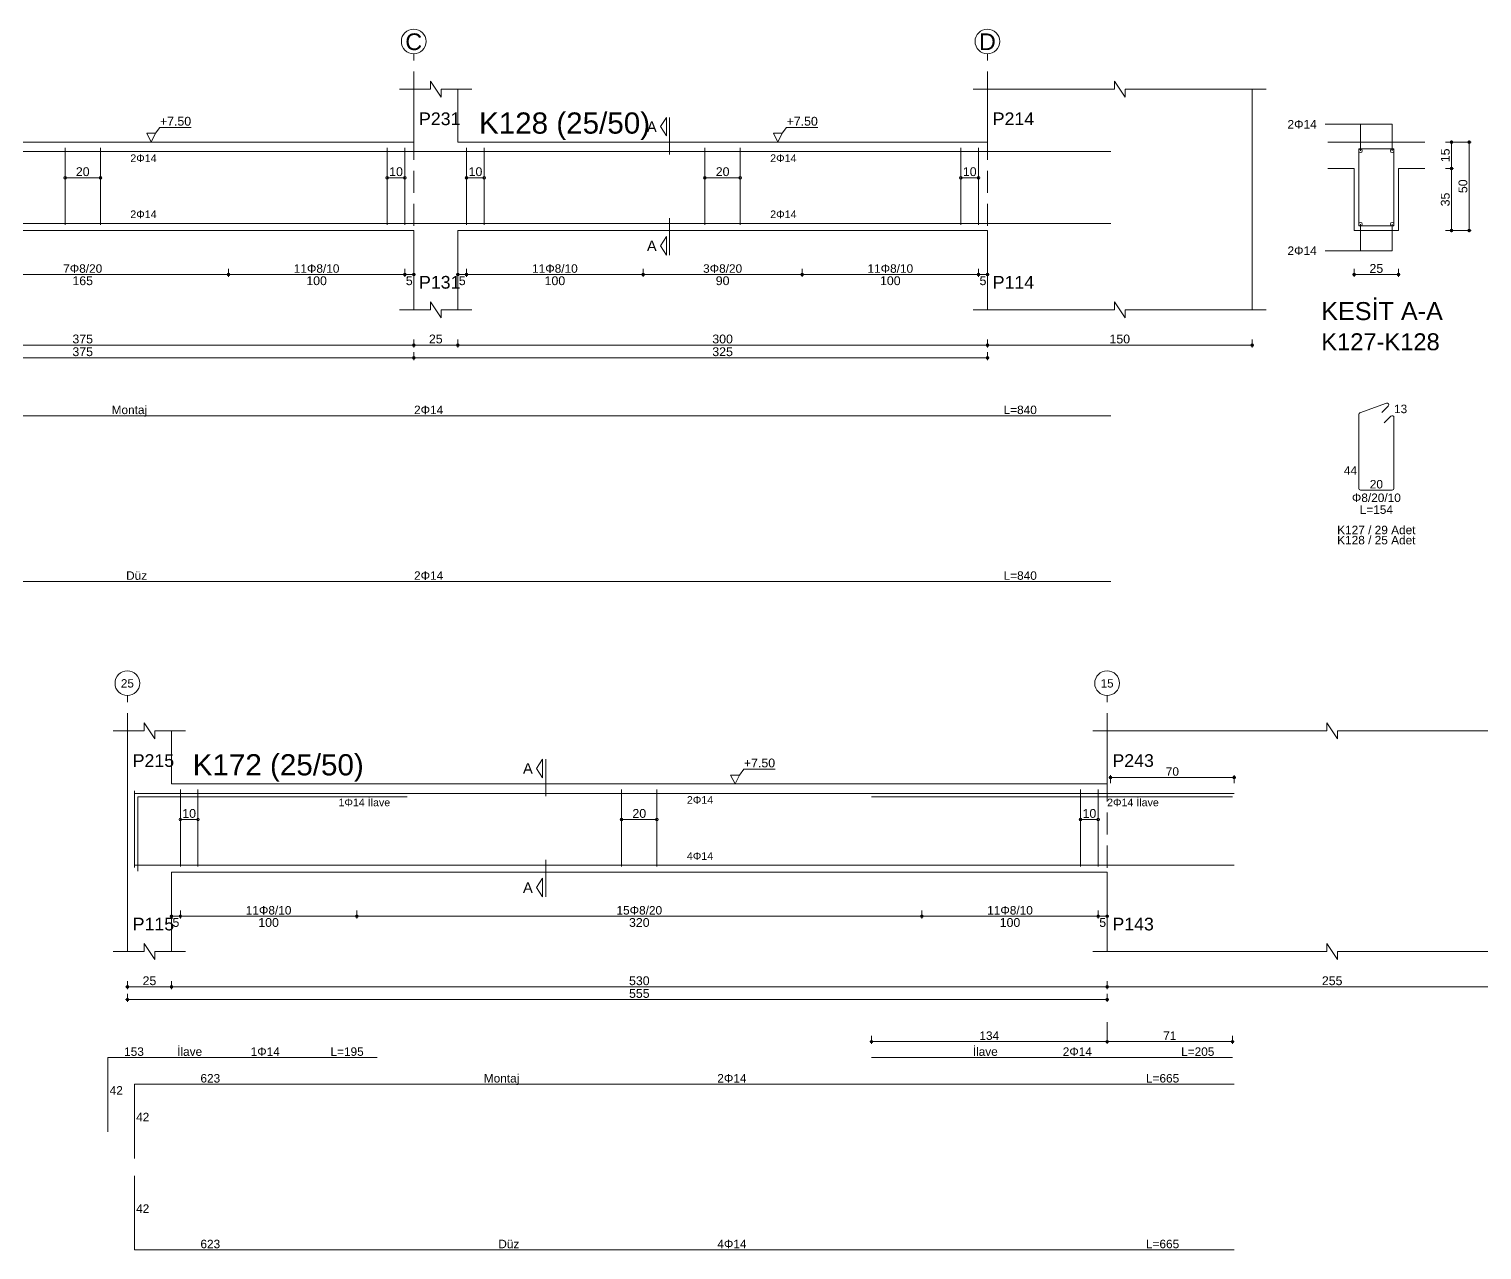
# Model space of a CAD drawing. Header units: millimetres. Extents: x 2232 to 85269, y -3593 to 5869.
# Drawn here: x 39581 to 40815, y -1410 to -373 of the extents above; entities that cross this region are included whole.
import ezdxf

# ---------------------------------------------------------------- set-up
doc = ezdxf.new("R2010")
doc.units = ezdxf.units.MM
doc.linetypes.add('DASHDOT2', pattern=[12.7, 6.35, -3.175, 0, -3.175])
doc.linetypes.add('DASHED4', pattern=[18.75, 12.5, -6.25])
doc.layers.add('aks', color=251, linetype='DASHDOT2', lineweight=35)
for name, color, linetype in [('Donatı Topl. Uzun. Yazısı', 7, 'Continuous'), ('Donatı Uz. Yazısı', 7, 'Continuous'), ('Donatı Yazısı', 7, 'Continuous'), ('Donatı Çizgisi', 7, 'Continuous'), ('Kiriş', 7, 'Continuous'), ('Standart', 7, 'Continuous'), ('Ölçülendirme', 7, 'Continuous')]:
    doc.layers.add(name, color=color, linetype=linetype)
doc.styles.add('arial_1_18', font='arial.ttf', dxfattribs={"height": 0.2})

# ---------------------------------------------------------------- blocks, each defined once
blk = doc.blocks.new('IDE1089Entity7403')
at = {"layer": 'aks', "color": 30, "linetype": 'DASHED4', "lineweight": 5}
for points in [[(13204.13, 2001.7), (13204.13, 2136.7)], [(13529.13, 2001.7), (13529.13, 2136.7)]]:
    blk.add_lwpolyline(points, dxfattribs=at)
at = {"layer": 'aks', "color": 1, "linetype": 'Continuous', "lineweight": 5}
for centre in [(13204.13, 2143.7), (13529.13, 2143.7)]:
    blk.add_circle(centre, 7, dxfattribs=at)
at = {"layer": 'Donatı Çizgisi', "color": 5, "linetype": 'Continuous', "lineweight": 5}
for points in [[(13006.63, 2039.9), (13006.63, 2083.5)], [(13026.63, 2039.9), (13026.63, 2083.5)], [(13189.13, 2039.9), (13189.13, 2083.5)], [(13199.13, 2039.9), (13199.13, 2083.5)], [(13234.13, 2039.9), (13234.13, 2083.5)], [(13244.13, 2039.9), (13244.13, 2083.5)], [(13369.13, 2039.9), (13369.13, 2083.5)], [(13389.13, 2039.9), (13389.13, 2083.5)], [(13514.13, 2039.9), (13514.13, 2083.5)], [(13524.13, 2039.9), (13524.13, 2083.5)], [(13739.46, 2039.2), (13739.46, 2082.8)], [(13739.46, 2082.8), (13759.46, 2082.8)], [(13759.46, 2039.2), (13759.46, 2082.8)], [(12759.13, 2081.3), (13599.13, 2081.3)], [(12759.13, 2040.7), (13599.13, 2040.7)], [(13739.46, 2039.2), (13759.46, 2039.2)], [(13740.14, 1933.44), (13755.14, 1938.91)], [(13752.57, 1933.59), (13756.21, 1937.23)], [(12759.13, 1931.7), (13599.13, 1931.7)], [(13739.46, 1890.62), (13739.46, 1932.49)], [(13753.95, 1927.68), (13757.72, 1931.46)], [(13759.46, 1890.62), (13759.46, 1930.74)], [(13740.48, 1889.6), (13758.44, 1889.6)], [(12759.13, 1837.85), (13599.13, 1837.85)]]:
    blk.add_lwpolyline(points, dxfattribs=at)
for centre in [(13740.46, 2081.8), (13758.46, 2081.8), (13740.46, 2040.2), (13758.46, 2040.2)]:
    blk.add_circle(centre, 1, dxfattribs=at)
for centre, start, end in [((13755.49, 1937.95), 315, 110), ((13740.48, 1932.49), 110, 180), ((13758.44, 1930.74), 0, 135), ((13740.48, 1890.62), 180, 270), ((13758.44, 1890.62), 270, 0)]:
    blk.add_arc(centre, 1.02, start, end, dxfattribs=at)
at = {"layer": 'Kiriş', "color": 1, "linetype": 'Continuous', "lineweight": 5}
for points in [[(13196.13, 2116.7), (13213.63, 2116.7)], [(13204.13, 2086.7), (13204.13, 2116.7)], [(13213.63, 2116.7), (13213.63, 2121.2)], [(13219.63, 2112.2), (13213.63, 2121.2)], [(13219.63, 2116.7), (13237.13, 2116.7)], [(13219.63, 2112.2), (13219.63, 2116.7)], [(13229.13, 2086.7), (13229.13, 2116.7)], [(13521.13, 2116.7), (13601.13, 2116.7)], [(13529.13, 2086.7), (13529.13, 2116.7)], [(13601.13, 2116.7), (13601.13, 2121.2)], [(13607.13, 2112.2), (13601.13, 2121.2)], [(13607.13, 2116.7), (13687.13, 2116.7)], [(13607.13, 2112.2), (13607.13, 2116.7)], [(13679.13, 1991.7), (13679.13, 2116.7)], [(12829.13, 2086.7), (13204.13, 2086.7)], [(13229.13, 2086.7), (13529.13, 2086.7)], [(13721.96, 2086.7), (13776.96, 2086.7)], [(13721.96, 2071.7), (13736.96, 2071.7)], [(13736.96, 2036.7), (13736.96, 2071.7)], [(13761.96, 2071.7), (13776.96, 2071.7)], [(13761.96, 2036.7), (13761.96, 2071.7)], [(12829.13, 2036.7), (13204.13, 2036.7)], [(13204.13, 1991.7), (13204.13, 2036.7)], [(13229.13, 2036.7), (13529.13, 2036.7)], [(13229.13, 1991.7), (13229.13, 2036.7)], [(13529.13, 1991.7), (13529.13, 2036.7)], [(13736.96, 2036.7), (13761.96, 2036.7)], [(13219.63, 1987.2), (13213.63, 1996.2)], [(13213.63, 1991.7), (13213.63, 1996.2)], [(13607.13, 1987.2), (13601.13, 1996.2)], [(13601.13, 1991.7), (13601.13, 1996.2)], [(13196.13, 1991.7), (13213.63, 1991.7)], [(13219.63, 1991.7), (13237.13, 1991.7)], [(13219.63, 1987.2), (13219.63, 1991.7)], [(13521.13, 1991.7), (13601.13, 1991.7)], [(13607.13, 1991.7), (13687.13, 1991.7)], [(13607.13, 1987.2), (13607.13, 1991.7)]]:
    blk.add_lwpolyline(points, dxfattribs=at)
at = {"layer": 'Ölçülendirme', "color": 1, "linetype": 'Continuous', "lineweight": 5}
for points in [[(13343.88, 2095.45), (13347.38, 2100.7)], [(13347.38, 2090.2), (13347.38, 2100.7)], [(13349.13, 2079.7), (13349.13, 2100.7)], [(13055.38, 2086.7), (13052.88, 2091.7)], [(13052.88, 2091.7), (13057.88, 2091.7)], [(13057.88, 2091.7), (13055.38, 2086.7)], [(13057.88, 2091.7), (13060.38, 2095.03)], [(13060.38, 2095.03), (13078.06, 2095.03)], [(13347.38, 2090.2), (13343.88, 2095.45)], [(13410.38, 2086.7), (13407.88, 2091.7)], [(13407.88, 2091.7), (13412.88, 2091.7)], [(13412.88, 2091.7), (13410.38, 2086.7)], [(13412.88, 2091.7), (13415.38, 2095.03)], [(13415.38, 2095.03), (13433.06, 2095.03)], [(13720.46, 2096.8), (13758.46, 2096.8)], [(13740.46, 2081.8), (13740.46, 2096.8)], [(13758.46, 2081.8), (13758.46, 2096.8)], [(13055.38, 2086.7), (13055.38, 2086.7)], [(13410.38, 2086.7), (13410.38, 2086.7)], [(13788.71, 2086.7), (13803.21, 2086.7)], [(13791.96, 2035.7), (13791.96, 2087.7)], [(13801.96, 2035.7), (13801.96, 2087.7)], [(13006.63, 2066.5), (13026.63, 2066.5)], [(13189.13, 2066.5), (13199.13, 2066.5)], [(13234.13, 2066.5), (13244.13, 2066.5)], [(13369.13, 2066.5), (13389.13, 2066.5)], [(13514.13, 2066.5), (13524.13, 2066.5)], [(13788.71, 2071.7), (13793.21, 2071.7)], [(13349.13, 2022.7), (13349.13, 2043.7)], [(13343.88, 2027.95), (13347.38, 2033.2)], [(13347.38, 2022.7), (13347.38, 2033.2)], [(13740.46, 2025.2), (13740.46, 2040.2)], [(13758.46, 2025.2), (13758.46, 2040.2)], [(13788.71, 2036.7), (13803.21, 2036.7)], [(13347.38, 2022.7), (13343.88, 2027.95)], [(13720.46, 2025.2), (13758.46, 2025.2)], [(12828.13, 2011.7), (13205.13, 2011.7)], [(13099.13, 2010.45), (13099.13, 2014.95)], [(13199.13, 2010.45), (13199.13, 2014.95)], [(13204.13, 2010.45), (13204.13, 2014.95)], [(13228.13, 2011.7), (13530.13, 2011.7)], [(13229.13, 2010.45), (13229.13, 2014.95)], [(13234.13, 2010.45), (13234.13, 2014.95)], [(13334.13, 2010.45), (13334.13, 2014.95)], [(13424.13, 2010.45), (13424.13, 2014.95)], [(13524.13, 2010.45), (13524.13, 2014.95)], [(13529.13, 2010.45), (13529.13, 2014.95)], [(13735.96, 2011.7), (13762.96, 2011.7)], [(13736.96, 2010.45), (13736.96, 2014.95)], [(13761.96, 2010.45), (13761.96, 2014.95)], [(12678.13, 1971.7), (13680.13, 1971.7)], [(13204.13, 1970.45), (13204.13, 1974.95)], [(13204.13, 1963.25), (13204.13, 1967.75)], [(13229.13, 1970.45), (13229.13, 1974.95)], [(13529.13, 1970.45), (13529.13, 1974.95)], [(13529.13, 1963.25), (13529.13, 1967.75)], [(13679.13, 1970.45), (13679.13, 1974.95)], [(12828.13, 1964.5), (13530.13, 1964.5)]]:
    blk.add_lwpolyline(points, dxfattribs=at)
for centre in [(13791.96, 2086.7), (13801.96, 2086.7), (13006.63, 2066.5), (13026.63, 2066.5), (13189.13, 2066.5), (13199.13, 2066.5), (13234.13, 2066.5), (13244.13, 2066.5), (13369.13, 2066.5), (13389.13, 2066.5), (13514.13, 2066.5), (13524.13, 2066.5), (13791.96, 2071.7), (13791.96, 2036.7), (13801.96, 2036.7), (13099.13, 2011.7), (13099.13, 2011.7), (13199.13, 2011.7), (13199.13, 2011.7), (13204.13, 2011.7), (13229.13, 2011.7), (13234.13, 2011.7), (13234.13, 2011.7), (13334.13, 2011.7), (13334.13, 2011.7), (13424.13, 2011.7), (13424.13, 2011.7), (13524.13, 2011.7), (13524.13, 2011.7), (13529.13, 2011.7), (13736.96, 2011.7), (13761.96, 2011.7), (13204.13, 1971.7), (13204.13, 1971.7), (13229.13, 1971.7), (13229.13, 1971.7), (13529.13, 1971.7), (13529.13, 1971.7), (13679.13, 1971.7), (13204.13, 1964.5), (13204.13, 1964.5), (13529.13, 1964.5)]:
    blk.add_circle(centre, 0.75, dxfattribs=at)
at = {"layer": 'aks', "color": 1, "linetype": 'Continuous', "lineweight": 5, "style": 'arial_1_18'}
for s, p in [('C', (13199.37, 2138.82)), ('D', (13524.37, 2138.82))]:
    blk.add_text(s, height=9.45, dxfattribs=at).set_placement(p)
at = {"layer": 'Donatı Topl. Uzun. Yazısı', "color": 1, "linetype": 'Continuous', "lineweight": 5, "style": 'arial_1_18'}
for s, p in [('L=840', (13538.3, 1932.66)), ('L=154', (13740.05, 1876.16)), ('L=840', (13538.3, 1838.81))]:
    blk.add_text(s, height=4.8, dxfattribs=at).set_placement(p)
at = {"layer": 'Donatı Uz. Yazısı', "color": 1, "linetype": 'Continuous', "lineweight": 5, "style": 'arial_1_18'}
for s, p in [('13', (13759.46, 1933.2)), ('44', (13731.05, 1898.32)), ('20', (13745.74, 1890.56))]:
    blk.add_text(s, height=4.8, dxfattribs=at).set_placement(p)
at = {"layer": 'Donatı Yazısı', "color": 5, "linetype": 'Continuous', "lineweight": 5, "style": 'arial_1_18'}
for s, p in [('2Φ14', (13699.13, 2094.4)), ('2Φ14', (13699.13, 2022.8)), ('2Φ14', (13204.33, 1932.66)), ('Φ8/20/10', (13735.6, 1882.88)), ('K127 / 29 Adet', (13727.28, 1864.64)), ('K128 / 25 Adet', (13727.28, 1858.88)), ('2Φ14', (13204.33, 1838.81))]:
    blk.add_text(s, height=4.8, dxfattribs=at).set_placement(p)
for p in [(13043.59, 2075.42), (13406.09, 2075.42), (13043.59, 2043.66), (13406.09, 2043.66)]:
    blk.add_text('2Φ14', height=4.32, rotation=360, dxfattribs=at).set_placement(p)
at = {"layer": 'Donatı Yazısı', "color": 1, "linetype": 'Continuous', "lineweight": 5, "style": 'arial_1_18'}
for s, p in [('Montaj', (13033, 1932.66)), ('Düz', (13041.21, 1838.81))]:
    blk.add_text(s, height=4.8, dxfattribs=at).set_placement(p)
at = {"layer": 'Kiriş', "color": 1, "linetype": 'Continuous', "lineweight": 5, "style": 'arial_1_18'}
for s, height, p in [('P231', 7.2, (13207.13, 2096.3)), ('K128 (25/50)', 12, (13241.13, 2091.5)), ('P214', 7.2, (13532.13, 2096.3)), ('P131', 7.2, (13207.13, 2003.7)), ('P114', 7.2, (13532.13, 2003.7)), ('KESİT A-A', 10.2, (13718.26, 1985.9)), ('K127-K128', 9.6, (13718.26, 1968.82))]:
    blk.add_text(s, height=height, dxfattribs=at).set_placement(p)
at = {"layer": 'Ölçülendirme', "color": 1, "linetype": 'Continuous', "lineweight": 5, "style": 'arial_1_18'}
for s, height, p in [('+7.50', 5, (13060.38, 2096.03)), ('+7.50', 5, (13415.38, 2096.03)), ('A', 5.95, (13336.24, 2092.47)), ('A', 5.95, (13336.24, 2024.97)), ('25', 5, (13745.58, 2012.66)), ('165', 5, (13010.8, 2005.7)), ('100', 5, (13143.3, 2005.7)), ('5', 5, (13199.69, 2005.7)), ('5', 5, (13229.69, 2005.7)), ('100', 5, (13278.3, 2005.7)), ('90', 5, (13375.25, 2005.7)), ('100', 5, (13468.3, 2005.7)), ('5', 5, (13524.69, 2005.7)), ('375', 5, (13010.8, 1972.7)), ('25', 5, (13212.75, 1972.7)), ('300', 5, (13373.3, 1972.7)), ('150', 5, (13598.3, 1972.7)), ('375', 5, (13010.8, 1965.5)), ('325', 5, (13373.3, 1965.5))]:
    blk.add_text(s, height=height, dxfattribs=at).set_placement(p)
for s, rotation, p in [('15', 90, (13791, 2075.32)), ('20', 360, (13012.75, 2067.46)), ('10', 360, (13190.25, 2067.46)), ('10', 360, (13235.25, 2067.46)), ('20', 360, (13375.25, 2067.46)), ('10', 360, (13515.25, 2067.46)), ('35', 90, (13791, 2050.32)), ('50', 90, (13801, 2057.82))]:
    blk.add_text(s, height=5, rotation=rotation, dxfattribs=at).set_placement(p)
at = {"layer": 'Ölçülendirme', "color": 5, "linetype": 'Continuous', "lineweight": 5, "style": 'arial_1_18'}
for s, p in [('7Φ8/20', (13005.57, 2012.7)), ('11Φ8/10', (13136.2, 2012.7)), ('11Φ8/10', (13271.2, 2012.7)), ('3Φ8/20', (13368.07, 2012.7)), ('11Φ8/10', (13461.2, 2012.7))]:
    blk.add_text(s, height=4.8, dxfattribs=at).set_placement(p)
blk = doc.blocks.new('IDE1089Entity7435')
at = {"layer": 'aks', "color": 30, "linetype": 'DASHED4', "lineweight": 5}
for points in [[(14127.27, 1648.65), (14127.27, 1783.65)], [(14682.27, 1648.65), (14682.27, 1783.65)], [(14682.27, 1587.65), (14682.27, 1598.65)]]:
    blk.add_lwpolyline(points, dxfattribs=at)
at = {"layer": 'aks', "color": 1, "linetype": 'Continuous', "lineweight": 5}
for centre in [(14127.27, 1790.65), (14682.27, 1790.65)]:
    blk.add_circle(centre, 7, dxfattribs=at)
at = {"layer": 'Donatı Çizgisi', "color": 5, "linetype": 'Continuous', "lineweight": 5}
for points in [[(14131.27, 1686.25), (14131.27, 1729.65)], [(14157.27, 1686.85), (14157.27, 1730.45)], [(14167.27, 1686.85), (14167.27, 1730.45)], [(14407.27, 1686.85), (14407.27, 1730.45)], [(14427.27, 1686.85), (14427.27, 1730.45)], [(14667.27, 1686.85), (14667.27, 1730.45)], [(14677.27, 1686.85), (14677.27, 1730.45)], [(14131.27, 1728.25), (14754.27, 1728.25)], [(14133.27, 1684.25), (14133.27, 1726.25)], [(14133.27, 1726.25), (14285.77, 1726.25)], [(14548.77, 1726.25), (14753.27, 1726.25)], [(14131.27, 1687.65), (14754.27, 1687.65)], [(14116.27, 1536.65), (14116.27, 1578.65)], [(14116.27, 1578.65), (14268.77, 1578.65)], [(14548.77, 1578.65), (14753.27, 1578.65)], [(14131.27, 1521.55), (14131.27, 1563.55)], [(14131.27, 1563.55), (14754.27, 1563.55)], [(14131.27, 1469.7), (14131.27, 1511.7)], [(14131.27, 1469.7), (14754.27, 1469.7)]]:
    blk.add_lwpolyline(points, dxfattribs=at)
at = {"layer": 'Kiriş', "color": 1, "linetype": 'Continuous', "lineweight": 5}
for points in [[(14119.27, 1763.65), (14136.77, 1763.65)], [(14127.27, 1638.65), (14127.27, 1763.65)], [(14136.77, 1763.65), (14136.77, 1768.15)], [(14142.77, 1759.15), (14136.77, 1768.15)], [(14142.77, 1759.15), (14142.77, 1763.65)], [(14142.77, 1763.65), (14160.27, 1763.65)], [(14152.27, 1733.65), (14152.27, 1763.65)], [(14674.27, 1763.65), (14806.77, 1763.65)], [(14682.27, 1733.65), (14682.27, 1763.65)], [(14806.77, 1763.65), (14806.77, 1768.15)], [(14812.77, 1759.15), (14806.77, 1768.15)], [(14812.77, 1763.65), (14945.27, 1763.65)], [(14812.77, 1759.15), (14812.77, 1763.65)], [(14152.27, 1733.65), (14682.27, 1733.65)], [(14152.27, 1683.65), (14682.27, 1683.65)], [(14152.27, 1638.65), (14152.27, 1683.65)], [(14682.27, 1638.65), (14682.27, 1683.65)], [(14119.27, 1638.65), (14136.77, 1638.65)], [(14142.77, 1634.15), (14136.77, 1643.15)], [(14136.77, 1638.65), (14136.77, 1643.15)], [(14142.77, 1638.65), (14160.27, 1638.65)], [(14142.77, 1634.15), (14142.77, 1638.65)], [(14674.27, 1638.65), (14806.77, 1638.65)], [(14812.77, 1634.15), (14806.77, 1643.15)], [(14806.77, 1638.65), (14806.77, 1643.15)], [(14812.77, 1638.65), (14945.27, 1638.65)], [(14812.77, 1634.15), (14812.77, 1638.65)]]:
    blk.add_lwpolyline(points, dxfattribs=at)
at = {"layer": 'Ölçülendirme', "color": 1, "linetype": 'Continuous', "lineweight": 5}
for points in [[(14359.02, 1742.4), (14362.52, 1747.65)], [(14362.52, 1737.15), (14362.52, 1747.65)], [(14364.27, 1726.65), (14364.27, 1747.65)], [(14362.52, 1737.15), (14359.02, 1742.4)], [(14471.52, 1733.65), (14469.02, 1738.65)], [(14469.02, 1738.65), (14474.02, 1738.65)], [(14474.02, 1738.65), (14471.52, 1733.65)], [(14474.02, 1738.65), (14476.52, 1741.98)], [(14476.52, 1741.98), (14494.19, 1741.98)], [(14683.27, 1737.25), (14755.27, 1737.25)], [(14684.27, 1734), (14684.27, 1738.5)], [(14754.27, 1734), (14754.27, 1738.5)], [(14471.52, 1733.65), (14471.52, 1733.65)], [(14157.27, 1713.45), (14167.27, 1713.45)], [(14407.27, 1713.45), (14427.27, 1713.45)], [(14667.27, 1713.45), (14677.27, 1713.45)], [(14364.27, 1669.65), (14364.27, 1690.65)], [(14359.02, 1674.9), (14362.52, 1680.15)], [(14362.52, 1669.65), (14362.52, 1680.15)], [(14362.52, 1669.65), (14359.02, 1674.9)], [(14151.27, 1658.65), (14683.27, 1658.65)], [(14152.27, 1657.4), (14152.27, 1661.9)], [(14157.27, 1657.4), (14157.27, 1661.9)], [(14257.27, 1657.4), (14257.27, 1661.9)], [(14577.27, 1657.4), (14577.27, 1661.9)], [(14677.27, 1657.4), (14677.27, 1661.9)], [(14682.27, 1657.4), (14682.27, 1661.9)], [(14127.27, 1617.4), (14127.27, 1621.9)], [(14152.27, 1617.4), (14152.27, 1621.9)], [(14682.27, 1617.4), (14682.27, 1621.9)], [(14126.27, 1618.65), (14938.27, 1618.65)], [(14127.27, 1610.2), (14127.27, 1614.7)], [(14682.27, 1610.2), (14682.27, 1614.7)], [(14126.27, 1611.45), (14683.27, 1611.45)], [(14548.77, 1586.4), (14548.77, 1590.9)], [(14682.27, 1586.4), (14682.27, 1590.9)], [(14682.27, 1586.4), (14682.27, 1590.9)], [(14753.27, 1586.4), (14753.27, 1590.9)], [(14547.77, 1587.65), (14683.27, 1587.65)], [(14681.27, 1587.65), (14754.27, 1587.65)]]:
    blk.add_lwpolyline(points, dxfattribs=at)
for centre in [(14684.27, 1737.25), (14754.27, 1737.25), (14157.27, 1713.45), (14167.27, 1713.45), (14407.27, 1713.45), (14427.27, 1713.45), (14667.27, 1713.45), (14677.27, 1713.45), (14152.27, 1658.65), (14157.27, 1658.65), (14157.27, 1658.65), (14257.27, 1658.65), (14257.27, 1658.65), (14577.27, 1658.65), (14577.27, 1658.65), (14677.27, 1658.65), (14677.27, 1658.65), (14682.27, 1658.65), (14127.27, 1618.65), (14152.27, 1618.65), (14152.27, 1618.65), (14682.27, 1618.65), (14682.27, 1618.65), (14127.27, 1611.45), (14682.27, 1611.45), (14548.77, 1587.65), (14682.27, 1587.65), (14682.27, 1587.65), (14753.27, 1587.65)]:
    blk.add_circle(centre, 0.75, dxfattribs=at)
at = {"layer": 'aks', "color": 1, "linetype": 'Continuous', "lineweight": 5, "style": 'arial_1_18'}
for s, p in [('25', (14123.6, 1788.21)), ('15', (14678.6, 1788.21))]:
    blk.add_text(s, height=4.725, dxfattribs=at).set_placement(p)
at = {"layer": 'Donatı Topl. Uzun. Yazısı', "color": 1, "linetype": 'Continuous', "lineweight": 5, "style": 'arial_1_18'}
for s, p in [('L=195', (14242.31, 1579.61)), ('L=205', (14724.21, 1579.61)), ('L=665', (14704.28, 1564.51)), ('L=665', (14704.28, 1470.66))]:
    blk.add_text(s, height=4.8, dxfattribs=at).set_placement(p)
at = {"layer": 'Donatı Uz. Yazısı', "color": 1, "linetype": 'Continuous', "lineweight": 5, "style": 'arial_1_18'}
for s, p in [('153', (14125.42, 1579.61)), ('623', (14168.65, 1564.51)), ('42', (14117.23, 1557.65)), ('42', (14132.23, 1542.55)), ('42', (14132.23, 1490.7)), ('623', (14168.65, 1470.66))]:
    blk.add_text(s, height=4.8, dxfattribs=at).set_placement(p)
at = {"layer": 'Donatı Yazısı', "color": 5, "linetype": 'Continuous', "lineweight": 5, "style": 'arial_1_18'}
for s, height, p in [('1Φ14 İlave', 4.32, (14246.86, 1720.97)), ('2Φ14 İlave', 4.32, (14682.27, 1720.97)), ('1Φ14', 4.8, (14197.09, 1579.61)), ('2Φ14', 4.8, (14657.15, 1579.61)), ('2Φ14', 4.8, (14461.46, 1564.51)), ('4Φ14', 4.8, (14461.46, 1470.66))]:
    blk.add_text(s, height=height, dxfattribs=at).set_placement(p)
for s, p in [('2Φ14', (14444.23, 1722.37)), ('4Φ14', (14444.23, 1690.61))]:
    blk.add_text(s, height=4.32, rotation=360, dxfattribs=at).set_placement(p)
at = {"layer": 'Donatı Yazısı', "color": 1, "linetype": 'Continuous', "lineweight": 5, "style": 'arial_1_18'}
for s, p in [('İlave', (14155.47, 1579.61)), ('İlave', (14606.17, 1579.61)), ('Montaj', (14329.19, 1564.51)), ('Düz', (14337.4, 1470.66))]:
    blk.add_text(s, height=4.8, dxfattribs=at).set_placement(p)
at = {"layer": 'Kiriş', "color": 1, "linetype": 'Continuous', "lineweight": 5, "style": 'arial_1_18'}
for s, height, p in [('P215', 7.2, (14130.27, 1743.25)), ('K172 (25/50)', 12, (14164.27, 1738.45)), ('P243', 7.2, (14685.27, 1743.25)), ('P115', 7.2, (14130.27, 1650.65)), ('P143', 7.2, (14685.27, 1650.65))]:
    blk.add_text(s, height=height, dxfattribs=at).set_placement(p)
at = {"layer": 'Ölçülendirme', "color": 1, "linetype": 'Continuous', "lineweight": 5, "style": 'arial_1_18'}
for s, height, p in [('A', 5.95, (14351.38, 1739.42)), ('+7.50', 5, (14476.52, 1742.98)), ('70', 4.8, (14715.54, 1738.25)), ('A', 5.95, (14351.38, 1671.92)), ('5', 5, (14152.83, 1652.65)), ('100', 5, (14201.44, 1652.65)), ('320', 5, (14411.44, 1652.65)), ('100', 5, (14621.44, 1652.65)), ('5', 5, (14677.83, 1652.65)), ('25', 5, (14135.88, 1619.65)), ('530', 5, (14411.44, 1619.65)), ('255', 5, (14803.94, 1619.65)), ('555', 5, (14411.44, 1612.45))]:
    blk.add_text(s, height=height, dxfattribs=at).set_placement(p)
for s, p in [('10', (14158.38, 1714.41)), ('20', (14413.38, 1714.41)), ('10', (14668.38, 1714.41))]:
    blk.add_text(s, height=5, rotation=360, dxfattribs=at).set_placement(p)
at = {"layer": 'Ölçülendirme', "color": 5, "linetype": 'Continuous', "lineweight": 5, "style": 'arial_1_18'}
for s, p in [('11Φ8/10', (14194.34, 1659.65)), ('15Φ8/20', (14404.34, 1659.65)), ('11Φ8/10', (14614.34, 1659.65)), ('134', (14609.92, 1588.65)), ('71', (14714.04, 1588.65))]:
    blk.add_text(s, height=4.8, dxfattribs=at).set_placement(p)

msp = doc.modelspace()

# ---------------------------------------------------------------- block references
at = {"layer": 'Standart', "xscale": 1.5, "yscale": 1.5, "zscale": 1.5}
for name, p in [('IDE1089Entity7403', (20101.3, -3599.1)), ('IDE1089Entity7435', (18473.3, -3614.7))]:
    msp.add_blockref(name, p, dxfattribs=at)

doc.saveas('drawing.dxf')
